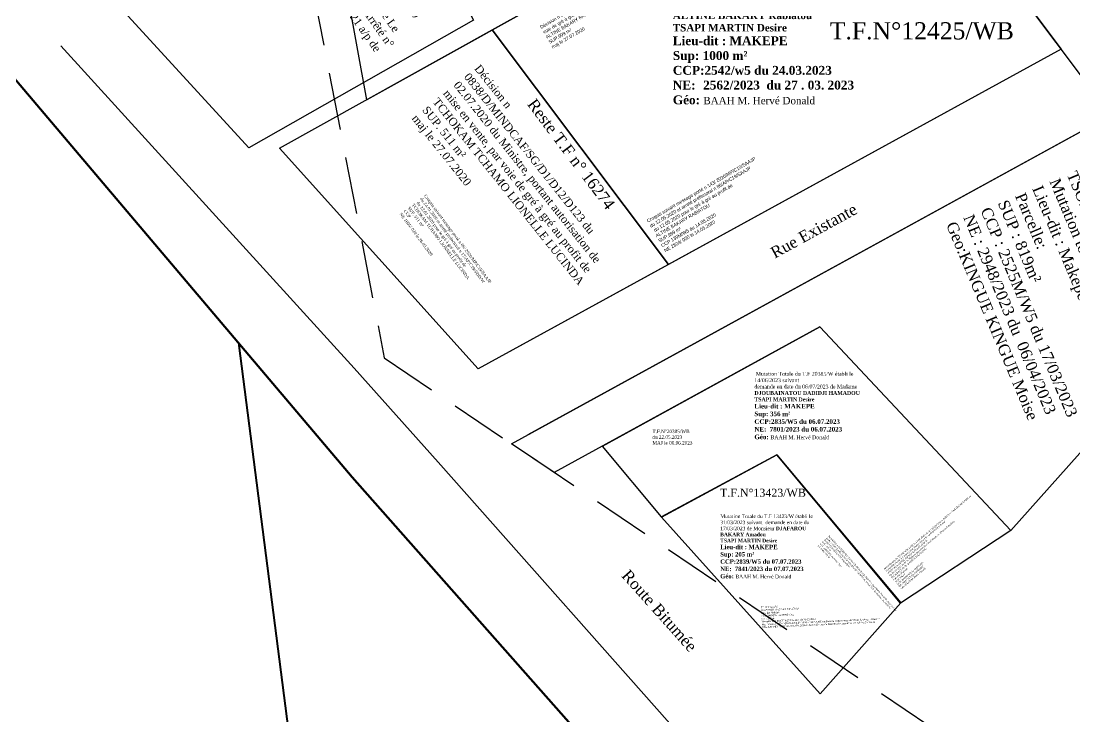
# Model space of a CAD drawing. Header units: millimetres. Extents: x 579832 to 917290, y 449831 to 1452191.
# Drawn here: x 583527.9 to 583620.1, y 451781.2 to 451842.1 of the extents above; entities that cross this region are included whole.
import ezdxf
from ezdxf.enums import TextEntityAlignment as Align

# ---------------------------------------------------------------- set-up
doc = ezdxf.new("R2010")
doc.units = ezdxf.units.MM
doc.header["$LTSCALE"] = 10
doc.linetypes.add('DASHED', pattern=[0.75, 0.5, -0.25])
for name, color, linetype in [('Cotation Linéaire', 255, 'Continuous'), ('end maj 26 02 2021', 7, 'Continuous'), ('MAJ AOUT 2021', 7, 'Continuous'), ('MAJ JUIN 2021', 7, 'Continuous'), ('Parcelle MAJ', 6, 'Continuous'), ('VOIRIES_7M5', 7, 'Continuous')]:
    doc.layers.add(name, color=color, linetype=linetype)
for name, color, linetype, lineweight in [('drains_fossés', 120, 'Continuous', 20), ('MAJ APRES LE 13.01.2023', 222, 'Continuous', 30), ('Roads_main1', 10, 'Continuous', 100)]:
    doc.layers.add(name, color=color, linetype=linetype, lineweight=lineweight)
doc.styles.add('Times 1.0', font='times.ttf', dxfattribs={"width": 0.99, "height": 1})
doc.styles.add('Times 1.5', font='times.ttf', dxfattribs={"width": 0.99, "height": 0.75})
doc.styles.add('Times 2.0', font='times.ttf', dxfattribs={"width": 0.99, "height": 1})

msp = doc.modelspace()

# ---------------------------------------------------------------- linework, layer by layer
at = {"color": 7}
msp.add_line((583623.19, 451833.871), (583572.178, 451805.905), dxfattribs=at)
msp.add_line((583623.19, 451833.871), (583572.178, 451805.905), dxfattribs=at)
at = {"color": 7, "flags": 128}
msp.add_lwpolyline([(583603.3, 451860.36), (583618.85, 451839.651), (583584.488, 451820.813), (583569.079, 451841.335)], close=True, dxfattribs=at)
msp.add_lwpolyline([(583603.3, 451860.36), (583618.85, 451839.651), (583584.488, 451820.813), (583569.079, 451841.335)], close=True, dxfattribs=at)
at = {"color": 2, "lineweight": 40, "flags": 128}
msp.add_lwpolyline([(583546.873, 451813.954), (583560.098, 451711.169), (583525.668, 451743.118), (583489.121, 451751.349), (583419.586, 451748.131)], dxfattribs=at)
msp.add_lwpolyline([(583546.873, 451813.954), (583560.098, 451711.169), (583525.668, 451743.118), (583489.121, 451751.349), (583419.586, 451748.131)], dxfattribs=at)
at = {"color": 7, "start_tangent": (-0.926082, 0.377321)}
msp.add_spline([(583557.662, 451862.83), (583505.306, 451833.892), (583395.949, 451826.223), (583268.746, 451825.461), (583255.025, 451823.474), (583225.686, 451797.962), (583176.329, 451769.139), (583135.526, 451733.725), (583020.516, 451647.212), (583013.357, 451642.644), (582927.155, 451581.291), (582848.142, 451564.533), (582742.547, 451535.929), (582737.225, 451534.154), (582651.598, 451456.738), (582638.85, 451458.498)], degree=3, dxfattribs=at)
msp.add_spline([(583557.662, 451862.83), (583505.306, 451833.892), (583395.949, 451826.223), (583268.746, 451825.461), (583255.025, 451823.474), (583225.686, 451797.962), (583176.329, 451769.139), (583135.526, 451733.725), (583020.516, 451647.212), (583013.357, 451642.644), (582927.155, 451581.291), (582848.142, 451564.533), (582742.547, 451535.929), (582737.225, 451534.154), (582651.598, 451456.738), (582638.85, 451458.498)], degree=3, dxfattribs=at)
at = {"layer": 'drains_fossés'}
msp.add_lwpolyline([(583609.42, 451752.635), (583564.338, 451803.521), (583557.004, 451811.75), (583531.336, 451839.959)], dxfattribs=at)
msp.add_lwpolyline([(583609.42, 451752.635), (583564.338, 451803.521), (583557.004, 451811.75), (583531.336, 451839.959)], dxfattribs=at)
at = {"layer": 'end maj 26 02 2021', "color": 150, "lineweight": -3, "flags": 128}
for points in [[(583603.3, 451860.36), (583618.85, 451839.651), (583584.488, 451820.813), (583569.079, 451841.335)], [(583603.3, 451860.36), (583618.85, 451839.651), (583584.488, 451820.813), (583569.079, 451841.335)], [(583603.3, 451860.36), (583618.85, 451839.651), (583584.488, 451820.813), (583569.079, 451841.335)], [(583603.3, 451860.36), (583618.85, 451839.651), (583584.488, 451820.813), (583569.079, 451841.335)], [(583569.079, 451841.335), (583584.488, 451820.813), (583567.838, 451811.685), (583550.47, 451830.989)], [(583569.079, 451841.335), (583584.488, 451820.813), (583567.838, 451811.685), (583550.47, 451830.989), (583550.47, 451830.989)], [(583569.079, 451841.335), (583584.488, 451820.813), (583567.838, 451811.685), (583550.47, 451830.989)], [(583569.079, 451841.335), (583584.488, 451820.813), (583567.838, 451811.685), (583550.47, 451830.989), (583550.47, 451830.989)], [(583569.079, 451841.335), (583584.488, 451820.813), (583567.838, 451811.685), (583550.47, 451830.989)], [(583569.079, 451841.335), (583584.488, 451820.813), (583567.838, 451811.685), (583550.47, 451830.989), (583550.47, 451830.989)], [(583569.079, 451841.335), (583584.488, 451820.813), (583567.838, 451811.685), (583550.47, 451830.989)], [(583569.079, 451841.335), (583584.488, 451820.813), (583567.838, 451811.685), (583550.47, 451830.989), (583550.47, 451830.989)]]:
    msp.add_lwpolyline(points, close=True, dxfattribs=at)
at = {"layer": 'end maj 26 02 2021', "color": 3, "lineweight": -3, "flags": 128}
msp.add_lwpolyline([(583603.3, 451860.36), (583618.85, 451839.651), (583584.488, 451820.813), (583569.079, 451841.335)], close=True, dxfattribs=at)
msp.add_lwpolyline([(583603.3, 451860.36), (583618.85, 451839.651), (583584.488, 451820.813), (583569.079, 451841.335)], close=True, dxfattribs=at)
msp.add_lwpolyline([(583603.3, 451860.36), (583618.85, 451839.651), (583584.488, 451820.813), (583569.079, 451841.335)], close=True, dxfattribs=at)
msp.add_lwpolyline([(583603.3, 451860.36), (583618.85, 451839.651), (583584.488, 451820.813), (583569.079, 451841.335)], close=True, dxfattribs=at)
at = {"layer": 'end maj 26 02 2021', "color": 3, "linetype": 'ByBlock', "lineweight": -3, "ltscale": 0.0014, "flags": 128}
msp.add_lwpolyline([(583593.972, 451804.166), (583604.811, 451791.205), (583597.753, 451783.255), (583583.885, 451798.712)], close=True, dxfattribs=at)
msp.add_lwpolyline([(583593.972, 451804.166), (583604.811, 451791.205), (583597.753, 451783.255), (583583.885, 451798.712)], close=True, dxfattribs=at)
at = {"layer": 'MAJ AOUT 2021', "color": 3, "flags": 128}
msp.add_lwpolyline([(583553.85, 451867.63), (583567.43, 451842.19), (583547.78, 451831.03), (583530.79, 451849.57), (583538.44, 451856.17)], close=True, dxfattribs=at)
msp.add_lwpolyline([(583553.85, 451867.63), (583567.43, 451842.19), (583547.78, 451831.03), (583530.79, 451849.57), (583538.44, 451856.17)], close=True, dxfattribs=at)
msp.add_lwpolyline([(583553.85, 451867.63), (583567.43, 451842.19), (583547.78, 451831.03), (583530.79, 451849.57), (583538.44, 451856.17)], close=True, dxfattribs=at)
msp.add_lwpolyline([(583553.85, 451867.63), (583567.43, 451842.19), (583547.78, 451831.03), (583530.79, 451849.57), (583538.44, 451856.17)], close=True, dxfattribs=at)
at = {"layer": 'MAJ APRES LE 13.01.2023', "color": 232, "lineweight": 30}
msp.add_line((583618.85, 451839.651), (583567.838, 451811.685), dxfattribs=at)
msp.add_line((583618.85, 451839.651), (583567.838, 451811.685), dxfattribs=at)
at = {"layer": 'MAJ APRES LE 13.01.2023', "flags": 128}
for points in [[(583628.491, 451866.471), (583644.755, 451844.812), (583627.777, 451836.971), (583623.19, 451833.871), (583608.929, 451852.863), (583617.445, 451859.098)], [(583628.491, 451866.471), (583644.755, 451844.812), (583627.777, 451836.971), (583623.19, 451833.871), (583608.929, 451852.863), (583617.445, 451859.098)], [(583623.19, 451833.871), (583634.004, 451819.475), (583614.451, 451797.523), (583597.726, 451815.349), (583574.495, 451802.614), (583570.766, 451805.131)], [(583623.19, 451833.871), (583634.004, 451819.475), (583614.451, 451797.523), (583597.726, 451815.349), (583574.495, 451802.614), (583570.766, 451805.131)]]:
    msp.add_lwpolyline(points, close=True, dxfattribs=at)
at = {"layer": 'MAJ APRES LE 13.01.2023', "color": 232, "lineweight": 30, "flags": 128}
for points in [[(583603.3, 451860.36), (583618.85, 451839.651), (583584.488, 451820.813), (583569.079, 451841.335)], [(583603.3, 451860.36), (583618.85, 451839.651), (583584.488, 451820.813), (583569.079, 451841.335)], [(583597.726, 451815.349), (583614.451, 451797.523), (583604.79, 451791.188), (583593.972, 451804.166), (583583.88, 451798.73), (583578.713, 451804.927)], [(583597.726, 451815.349), (583614.451, 451797.523), (583604.79, 451791.188), (583593.972, 451804.166), (583583.88, 451798.73), (583578.713, 451804.927)], [(583597.726, 451815.349), (583614.451, 451797.523), (583604.79, 451791.188), (583593.972, 451804.166), (583583.88, 451798.73), (583578.713, 451804.927)], [(583597.726, 451815.349), (583614.451, 451797.523), (583604.79, 451791.188), (583593.972, 451804.166), (583583.88, 451798.73), (583578.713, 451804.927)], [(583597.726, 451815.349), (583614.451, 451797.523), (583604.79, 451791.188), (583593.972, 451804.166), (583583.88, 451798.73), (583578.713, 451804.927)], [(583597.726, 451815.349), (583614.451, 451797.523), (583604.79, 451791.188), (583593.972, 451804.166), (583583.88, 451798.73), (583578.713, 451804.927)]]:
    msp.add_lwpolyline(points, close=True, dxfattribs=at)
msp.add_lwpolyline([(583593.972, 451804.166), (583604.811, 451791.205), (583597.753, 451783.255), (583583.885, 451798.712), (583593.972, 451804.166)], dxfattribs=at)
msp.add_lwpolyline([(583593.972, 451804.166), (583604.811, 451791.205), (583597.753, 451783.255), (583583.885, 451798.712), (583593.972, 451804.166)], dxfattribs=at)
at = {"layer": 'Parcelle MAJ', "color": 6, "lineweight": 30, "flags": 128}
msp.add_lwpolyline([(583590.468, 451878.066), (583600.506, 451858.807), (583558.092, 451835.226), (583553.995, 451857.788)], close=True, dxfattribs=at)
msp.add_lwpolyline([(583590.468, 451878.066), (583600.506, 451858.807), (583558.092, 451835.226), (583553.995, 451857.788)], close=True, dxfattribs=at)
at = {"layer": 'Roads_main1'}
msp.add_lwpolyline([(583472.749, 452053.434), (583472.666, 451998.968), (583472.352, 451979.202), (583473.064, 451953.258), (583474.419, 451940.878), (583477.173, 451928.444), (583479.802, 451917.79), (583485.646, 451900.993), (583495.689, 451880.142), (583507.04, 451861.028), (583527.132, 451837.269), (583556.803, 451802.199), (583582.005, 451773.702), (583612.618, 451739.693), (583657.657, 451687.602), (583659.601, 451685.404)], dxfattribs=at)
msp.add_lwpolyline([(583472.749, 452053.434), (583472.666, 451998.968), (583472.352, 451979.202), (583473.064, 451953.258), (583474.419, 451940.878), (583477.173, 451928.444), (583479.802, 451917.79), (583485.646, 451900.993), (583495.689, 451880.142), (583507.04, 451861.028), (583527.132, 451837.269), (583556.803, 451802.199), (583582.005, 451773.702), (583612.618, 451739.693), (583657.657, 451687.602), (583659.601, 451685.404)], dxfattribs=at)
at = {"layer": 'VOIRIES_7M5', "linetype": 'DASHED'}
msp.add_lwpolyline([(583550.542, 451859.637), (583559.622, 451812.653), (583621.693, 451770.758), (583594.615, 451698.712), (583544.166, 451750.906), (583338.332, 451759.157), (583101.702, 451540.775), (583085.422, 451558.417), (583011.174, 451486.721), (582756.204, 451468.788), (582727.161, 451494.239), (582746.108, 451525.271), (582927.033, 451569.879), (583260.624, 451811.145), (583480.622, 451812.519)], close=True, dxfattribs=at)
msp.add_lwpolyline([(583550.542, 451859.637), (583559.622, 451812.653), (583621.693, 451770.758), (583594.615, 451698.712), (583544.166, 451750.906), (583338.332, 451759.157), (583101.702, 451540.775), (583085.422, 451558.417), (583011.174, 451486.721), (582756.204, 451468.788), (582727.161, 451494.239), (582746.108, 451525.271), (582927.033, 451569.879), (583260.624, 451811.145), (583480.622, 451812.519)], close=True, dxfattribs=at)

# ---------------------------------------------------------------- texts
at = {"layer": 'Cotation Linéaire', "color": 7, "style": 'Times 2.0', "width": 0.99}
for s, rotation, p in [('Reste T.F n° 16274', 306.90115, (583576.384, 451830.774)), ('Reste T.F n° 16274', 306.90115, (583576.384, 451830.774)), ('Rue Existante', 28.73252, (583596.964, 451824.199)), ('Rue Existante', 28.73252, (583596.964, 451824.199)), ('Route Bitumée', 311.79485, (583584.076, 451790.852)), ('Route Bitumée', 311.79485, (583584.076, 451790.852))]:
    msp.add_text(s, height=1, rotation=rotation, dxfattribs=at).set_placement(p, align=Align.TOP_CENTER)
at = {"layer": 'end maj 26 02 2021', "color": 150, "lineweight": -3, "insert": (583568.019, 451838.383), "char_height": 0.7, "width": 21.0237, "attachment_point": 1, "rotation": 308.51708}
msp.add_mtext('{\\fTimes New Roman|b0|i0|c0|p18;\\C1;Décision n 0838/D/MINDCAF/SG/D1/D12/D123 du 02.07.2020 du Ministre, portant autorisation de mise en vente, par voie de gré à gré au profit de\\C256;\\PTCHOKAM TCHAMO LIONELLE LUCINDA\\PSUP. 511 m²\\Pmaj le 27.07.2020}', dxfattribs=at)
msp.add_mtext('{\\fTimes New Roman|b0|i0|c0|p18;\\C1;Décision n 0838/D/MINDCAF/SG/D1/D12/D123 du 02.07.2020 du Ministre, portant autorisation de mise en vente, par voie de gré à gré au profit de\\C256;\\PTCHOKAM TCHAMO LIONELLE LUCINDA\\PSUP. 511 m²\\Pmaj le 27.07.2020}', dxfattribs=at)
msp.add_mtext('{\\fTimes New Roman|b0|i0|c0|p18;\\C1;Décision n 0838/D/MINDCAF/SG/D1/D12/D123 du 02.07.2020 du Ministre, portant autorisation de mise en vente, par voie de gré à gré au profit de\\C256;\\PTCHOKAM TCHAMO LIONELLE LUCINDA\\PSUP. 511 m²\\Pmaj le 27.07.2020}', dxfattribs=at)
msp.add_mtext('{\\fTimes New Roman|b0|i0|c0|p18;\\C1;Décision n 0838/D/MINDCAF/SG/D1/D12/D123 du 02.07.2020 du Ministre, portant autorisation de mise en vente, par voie de gré à gré au profit de\\C256;\\PTCHOKAM TCHAMO LIONELLE LUCINDA\\PSUP. 511 m²\\Pmaj le 27.07.2020}', dxfattribs=at)
at = {"layer": 'end maj 26 02 2021', "color": 150, "linetype": 'ByBlock', "lineweight": -3, "ltscale": 0.0014, "attachment_point": 1, "style": 'Times 1.0'}
for s, insert, char_height, width, rotation in [('{\\C1;Croquis suivant message porté n 08/ 2020/MP/C19/SAAJP\\Pdu 24.01.2020 et arreté prefectoral n 17/AP/C19/SDD/W\\P du 22.01.2020 pour le gré à gré au profit de\\P\\C256;TCHOKAM TCHAMO LIONNELLE LUCINDA\\PSUP. 511 m²\\PCCP \\PNE 1605/ 020 le 26.03.2020}', (583563.303, 451826.977), 0.26744, 20.84617, 306.68292), ('{\\C1;Croquis suivant message porté n 08/ 2020/MP/C19/SAAJP\\Pdu 24.01.2020 et arreté prefectoral n 17/AP/C19/SDD/W\\P du 22.01.2020 pour le gré à gré au profit de\\P\\C256;TCHOKAM TCHAMO LIONNELLE LUCINDA\\PSUP. 511 m²\\PCCP \\PNE 1605/ 020 le 26.03.2020}', (583563.303, 451826.977), 0.26744, 20.84617, 306.68292), ('{\\C1;Croquis suivant message porté n 08/ 2020/MP/C19/SAAJP\\Pdu 24.01.2020 et arreté prefectoral n 17/AP/C19/SDD/W\\P du 22.01.2020 pour le gré à gré au profit de\\P\\C256;TCHOKAM TCHAMO LIONNELLE LUCINDA\\PSUP. 511 m²\\PCCP \\PNE 1605/ 020 le 26.03.2020}', (583563.303, 451826.977), 0.26744, 20.84617, 306.68292), ('{\\C1;Croquis suivant message porté n 08/ 2020/MP/C19/SAAJP\\Pdu 24.01.2020 et arreté prefectoral n 17/AP/C19/SDD/W\\P du 22.01.2020 pour le gré à gré au profit de\\P\\C256;TCHOKAM TCHAMO LIONNELLE LUCINDA\\PSUP. 511 m²\\PCCP \\PNE 1605/ 020 le 26.03.2020}', (583563.303, 451826.977), 0.26744, 20.84617, 306.68292), ("{\\fTimes New Roman|b0|i0|c186|p18;\\C7;Réquisition n 0876/MINDCAF/5/41/T600 du 23.12.2020 du conserv\\fTimes New Roman|b0|i0|c0|p18;ateur Wouri B consécutif a l'\\Parreté n 0995/A/MINDCAF/SG/D1/D12/D123/MFD du 10.12.2020 du ministre au profit de\\PDJAFAROU BAKARY AMADOU\\PSUP. 205 m²\\PCCP 249M/W5 du 09.02.2021\\PNE 0965/ 021 le 15.02.2021}", (583598.562, 451797.132), 0.15, 10.31162, 312.10326), ("{\\fTimes New Roman|b0|i0|c186|p18;\\C7;Réquisition n 0876/MINDCAF/5/41/T600 du 23.12.2020 du conserv\\fTimes New Roman|b0|i0|c0|p18;ateur Wouri B consécutif a l'\\Parreté n 0995/A/MINDCAF/SG/D1/D12/D123/MFD du 10.12.2020 du ministre au profit de\\PDJAFAROU BAKARY AMADOU\\PSUP. 205 m²\\PCCP 249M/W5 du 09.02.2021\\PNE 0965/ 021 le 15.02.2021}", (583598.562, 451797.132), 0.15, 10.31162, 312.10326)]:
    msp.add_mtext(s, dxfattribs=dict(at, insert=insert, char_height=char_height, width=width, rotation=rotation))
at = {"layer": 'MAJ AOUT 2021', "insert": (583548.407, 451863.268), "char_height": 0.7, "attachment_point": 1, "rotation": 305.37386}
msp.add_mtext_dynamic_manual_height_columns('{\\fTimes New Roman|b0|i0|c0|p18;\\C0;morcellement du T.F. 16274/W( ETAT DU CAMEROUN) établi 03/08/2021 suivant Réquisition n° 0174/MINDCAF/2/5/T530/F du 05/07/2021de Madame Le Conservateur Foncier du Wouri "B" consécutive à l\'Arrêté n° 0497/A/MINDCAF/SG/D1/D12/D122 du 07/05/2021 a/p de \\C256;YOUBI Lylyane Marcel\\PTF 16274//W\\PSup : 700 m²\\PC.C.P.: 893 M/W5 du 09.08.2021\\PNE : 5550/2021 le 10 08.2021}', width=26.80219, gutter_width=12.5, heights=[0], dxfattribs=at)
msp.add_mtext_dynamic_manual_height_columns('{\\fTimes New Roman|b0|i0|c0|p18;\\C0;morcellement du T.F. 16274/W( ETAT DU CAMEROUN) établi 03/08/2021 suivant Réquisition n° 0174/MINDCAF/2/5/T530/F du 05/07/2021de Madame Le Conservateur Foncier du Wouri "B" consécutive à l\'Arrêté n° 0497/A/MINDCAF/SG/D1/D12/D122 du 07/05/2021 a/p de \\C256;YOUBI Lylyane Marcel\\PTF 16274//W\\PSup : 700 m²\\PC.C.P.: 893 M/W5 du 09.08.2021\\PNE : 5550/2021 le 10 08.2021}', width=26.80219, gutter_width=12.5, heights=[0], dxfattribs=at)
msp.add_mtext_dynamic_manual_height_columns('{\\fTimes New Roman|b0|i0|c0|p18;\\C0;morcellement du T.F. 16274/W( ETAT DU CAMEROUN) établi 03/08/2021 suivant Réquisition n° 0174/MINDCAF/2/5/T530/F du 05/07/2021de Madame Le Conservateur Foncier du Wouri "B" consécutive à l\'Arrêté n° 0497/A/MINDCAF/SG/D1/D12/D122 du 07/05/2021 a/p de \\C256;YOUBI Lylyane Marcel\\PTF 16274//W\\PSup : 700 m²\\PC.C.P.: 893 M/W5 du 09.08.2021\\PNE : 5550/2021 le 10 08.2021}', width=26.80219, gutter_width=12.5, heights=[0], dxfattribs=at)
msp.add_mtext_dynamic_manual_height_columns('{\\fTimes New Roman|b0|i0|c0|p18;\\C0;morcellement du T.F. 16274/W( ETAT DU CAMEROUN) établi 03/08/2021 suivant Réquisition n° 0174/MINDCAF/2/5/T530/F du 05/07/2021de Madame Le Conservateur Foncier du Wouri "B" consécutive à l\'Arrêté n° 0497/A/MINDCAF/SG/D1/D12/D122 du 07/05/2021 a/p de \\C256;YOUBI Lylyane Marcel\\PTF 16274//W\\PSup : 700 m²\\PC.C.P.: 893 M/W5 du 09.08.2021\\PNE : 5550/2021 le 10 08.2021}', width=26.80219, gutter_width=12.5, heights=[0], dxfattribs=at)
at = {"layer": 'MAJ APRES LE 13.01.2023', "attachment_point": 1}
for s, insert, char_height, width, rotation in [("{\\fTimes New Roman|b0|i0|c0|p18;MBOGNING Viviane \\P\\C1;Morcellement du T.F N°16274W (ETAT DU CAMEROUN) établi le 13/06/2022 suivant réquisition n°0214/Y.7/MINDCAF/5/P530 du 27/05/2022 de M le Conservateur Foncier du Wouri B relatif à l'arreté n°0932/A/MINDCAF/SG/D1/D12 du 06/05/2022     \\P\\C256;Lieu-dit : Maképé  \\PSUP : 600m²\\PCCP : 1933M/W5 du  08/08/2022\\PNE : 9014/2023 du  22/ 07/2022\\P\\C1;Geo : BOYANTSANG Romeo}", (583627.209, 451861.27), 0.709373, 19.89794, 303.26969), ("{\\fTimes New Roman|b0|i0|c0|p18;MBOGNING Viviane \\P\\C1;Morcellement du T.F N°16274W (ETAT DU CAMEROUN) établi le 13/06/2022 suivant réquisition n°0214/Y.7/MINDCAF/5/P530 du 27/05/2022 de M le Conservateur Foncier du Wouri B relatif à l'arreté n°0932/A/MINDCAF/SG/D1/D12 du 06/05/2022     \\P\\C256;Lieu-dit : Maképé  \\PSUP : 600m²\\PCCP : 1933M/W5 du  08/08/2022\\PNE : 9014/2023 du  22/ 07/2022\\P\\C1;Geo : BOYANTSANG Romeo}", (583627.209, 451861.27), 0.709373, 19.89794, 303.26969), ('{\\fTimes New Roman|b0|i0|c0|p18;TSOPMO MBOUMA Ismailla\\P\\C1;Mutation totale du T.F N°15892/WB     \\P\\C256;Lieu-dit : Makepe \\PParcelle:\\PSUP : 819m²\\PCCP : 2525M/W5 du 17/03/2023\\PNE : 2948/2023 du  06/04/2023\\P\\C1;Geo:KINGUE KINGUE Moise}', (583620.218, 451829.099), 0.9803, 21.04344, 292.73895), ('{\\fTimes New Roman|b0|i0|c0|p18;TSOPMO MBOUMA Ismailla\\P\\C1;Mutation totale du T.F N°15892/WB     \\P\\C256;Lieu-dit : Makepe \\PParcelle:\\PSUP : 819m²\\PCCP : 2525M/W5 du 17/03/2023\\PNE : 2948/2023 du  06/04/2023\\P\\C1;Geo:KINGUE KINGUE Moise}', (583620.218, 451829.099), 0.9803, 21.04344, 292.73895)]:
    msp.add_mtext(s, dxfattribs=dict(at, insert=insert, char_height=char_height, width=width, rotation=rotation))
at = {"layer": 'MAJ APRES LE 13.01.2023', "color": 232, "lineweight": 30, "char_height": 0.3, "attachment_point": 1}
for s, insert, width, rotation in [('{\\C1;Décision n 0921/D/MINDCAF/SG/D1/D12/D123 du 14.07.2020 du Ministre, portant autorisation de mise en vente, par voie de gré à gré au profit de\\P\\W0.99;\\C256;ALTINE BAKARY RABIATOU\\PSUP.999 m²\\W1;\\Pmaj le 27.07.2020}', (583573.207, 451841.68), 21.0237, 30.2387), ('{\\C1;Décision n 0921/D/MINDCAF/SG/D1/D12/D123 du 14.07.2020 du Ministre, portant autorisation de mise en vente, par voie de gré à gré au profit de\\P\\W0.99;\\C256;ALTINE BAKARY RABIATOU\\PSUP.999 m²\\W1;\\Pmaj le 27.07.2020}', (583573.207, 451841.68), 21.0237, 30.2387), ('{\\W0.99;\\C2;Croquis suivant message porté n 143/ 2020/MP/C19/SAAJP\\Pdu 12.05.2020 et arreté prefectoral n 85/AP/C19/SAAJP\\P du 12.05.2020 pour le gré à gré au profit de\\PALTINE BAKARY RABIATOU\\PSUP.999 m²\\PCCP 139M/W5 du 14.05.2020\\PNE 2824/ 020 le 14.05.2020}', (583582.551, 451824.726), 10.83067, 30.24465), ('{\\W0.99;\\C2;Croquis suivant message porté n 143/ 2020/MP/C19/SAAJP\\Pdu 12.05.2020 et arreté prefectoral n 85/AP/C19/SAAJP\\P du 12.05.2020 pour le gré à gré au profit de\\PALTINE BAKARY RABIATOU\\PSUP.999 m²\\PCCP 139M/W5 du 14.05.2020\\PNE 2824/ 020 le 14.05.2020}', (583582.551, 451824.726), 10.83067, 30.24465)]:
    msp.add_mtext(s, dxfattribs=dict(at, insert=insert, width=width, rotation=rotation))
at = {"layer": 'MAJ APRES LE 13.01.2023', "color": 232, "lineweight": 30, "attachment_point": 1}
for s, insert, char_height, width, style in [('\\A1;{\\fTimes New Roman|b0|i0|c186|p18;\\C1;Mutation Totale\\Pdu T.F 12425/W établi le 24/03/2023 suivant \\Pdemande en date du 17/03/2023 de Madame \\fTimes New Roman|b1|i0|c0|p18;ALTINE BAKARY Rabiatou \\C232;\\P\\C7;TSAPI MARTIN Desire\\P\\H1.2x;Lieu-dit : MAKEPE\\PSup: 1000 m²\\PCCP:2542/w5 du 24.03.2023\\PNE:\\W2.248; \\W0.99;2562/2023  du 27 . 03. 2023\\P\\C1;Géo: \\A0;\\fTimes New Roman|b0|i0|c186|p18;\\H0.8335x;BAAH M. Hervé Donald \\P\\A1;\\fTimes New Roman|b1|i0|c0|p18;\\L\\C232;\\P\\fTimes New Roman|b0|i0|c186|p18;\\H1x;\\l\\P\\fTimes New Roman|b1|i0|c0|p18;\\L  \\P\\P }', (583584.869, 451846.162), 0.6461, 19.31731, 'Times 2.0'), ('\\A1;{\\fTimes New Roman|b0|i0|c186|p18;\\C1;Mutation Totale\\Pdu T.F 12425/W établi le 24/03/2023 suivant \\Pdemande en date du 17/03/2023 de Madame \\fTimes New Roman|b1|i0|c0|p18;ALTINE BAKARY Rabiatou \\C232;\\P\\C7;TSAPI MARTIN Desire\\P\\H1.2x;Lieu-dit : MAKEPE\\PSup: 1000 m²\\PCCP:2542/w5 du 24.03.2023\\PNE:\\W2.248; \\W0.99;2562/2023  du 27 . 03. 2023\\P\\C1;Géo: \\A0;\\fTimes New Roman|b0|i0|c186|p18;\\H0.8335x;BAAH M. Hervé Donald \\P\\A1;\\fTimes New Roman|b1|i0|c0|p18;\\L\\C232;\\P\\fTimes New Roman|b0|i0|c186|p18;\\H1x;\\l\\P\\fTimes New Roman|b1|i0|c0|p18;\\L  \\P\\P }', (583584.869, 451846.162), 0.6461, 19.31731, 'Times 2.0'), ('{\\C1;T.F.N°12425/WB}', (583598.605, 451842.013), 1.5, 8.10311, 'Times 1.5'), ('{\\C1;T.F.N°12425/WB}', (583598.605, 451842.013), 1.5, 8.10311, 'Times 1.5'), ('{\\C1;T.F.N°12425/WB}', (583598.605, 451842.013), 1.5, 8.10311, 'Times 1.5'), ('{\\C1;T.F.N°12425/WB}', (583598.605, 451842.013), 1.5, 8.10311, 'Times 1.5'), ('\\A1;{\\fTimes New Roman|b0|i0|c186|p18; Mutation Totale} {\\fTimes New Roman|b0|i0|c186|p18;du T.F 20385/W établi le 14/06/2023 suivant \\Pdemande en date du 06/07/2023 de Madame \\fTimes New Roman|b1|i0|c0|p18;DJOUBAINATOU DADIDJI HAMADOU\\PTSAPI MARTIN Desire\\P\\H1.2x;Lieu-dit : MAKEPE\\PSup: 356 m²\\PCCP:2835/W5 du 06.07.2023\\PNE:^I7801/2023 du 06.07.2023\\PGéo: \\A0;\\fTimes New Roman|b0|i0|c186|p18;\\H0.8335x;BAAH M. Hervé Donald \\P\\A1;\\fTimes New Roman|b1|i0|c0|p18;\\L\\P\\fTimes New Roman|b0|i0|c186|p18;\\H1x;\\l\\P\\fTimes New Roman|b1|i0|c0|p18;\\L  \\P\\P }', (583592.007, 451811.417), 0.335971, 10.045, 'Times 2.0'), ('\\A1;{\\fTimes New Roman|b0|i0|c186|p18; Mutation Totale} {\\fTimes New Roman|b0|i0|c186|p18;du T.F 20385/W établi le 14/06/2023 suivant \\Pdemande en date du 06/07/2023 de Madame \\fTimes New Roman|b1|i0|c0|p18;DJOUBAINATOU DADIDJI HAMADOU\\PTSAPI MARTIN Desire\\P\\H1.2x;Lieu-dit : MAKEPE\\PSup: 356 m²\\PCCP:2835/W5 du 06.07.2023\\PNE:^I7801/2023 du 06.07.2023\\PGéo: \\A0;\\fTimes New Roman|b0|i0|c186|p18;\\H0.8335x;BAAH M. Hervé Donald \\P\\A1;\\fTimes New Roman|b1|i0|c0|p18;\\L\\P\\fTimes New Roman|b0|i0|c186|p18;\\H1x;\\l\\P\\fTimes New Roman|b1|i0|c0|p18;\\L  \\P\\P }', (583592.007, 451811.417), 0.335971, 10.045, 'Times 2.0'), ('\\A1;{\\fTimes New Roman|b0|i0|c186|p18;Mutation Totale} {\\fTimes New Roman|b0|i0|c186|p18;du T.F 13423/W établi le 31/03/2023 suivant } {\\fTimes New Roman|b0|i0|c186|p18;demande en date du 17/03/2023 de Monsieur \\fTimes New Roman|b1|i0|c0|p18;DJAFAROU BAKARY Amadou\\fTimes New Roman|b0|i0|c186|p18; \\fTimes New Roman|b1|i0|c0|p18;\\PTSAPI MARTIN Desire\\P\\H1.2x;Lieu-dit : MAKEPE\\PSup: 205 m²\\PCCP:2839/W5 du 07.07.2023\\PNE:^I7841/2023 du 07.07.2023\\PGéo: \\A0;\\fTimes New Roman|b0|i0|c186|p18;\\H0.8335x;BAAH M. Hervé Donald \\P\\A1;\\fTimes New Roman|b1|i0|c0|p18;\\L\\P\\fTimes New Roman|b0|i0|c186|p18;\\l\\P\\fTimes New Roman|b1|i0|c0|p18;\\L  \\P\\P }', (583589.019, 451798.944), 0.319173, 9.54275, 'Times 2.0'), ('\\A1;{\\fTimes New Roman|b0|i0|c186|p18;Mutation Totale} {\\fTimes New Roman|b0|i0|c186|p18;du T.F 13423/W établi le 31/03/2023 suivant } {\\fTimes New Roman|b0|i0|c186|p18;demande en date du 17/03/2023 de Monsieur \\fTimes New Roman|b1|i0|c0|p18;DJAFAROU BAKARY Amadou\\fTimes New Roman|b0|i0|c186|p18; \\fTimes New Roman|b1|i0|c0|p18;\\PTSAPI MARTIN Desire\\P\\H1.2x;Lieu-dit : MAKEPE\\PSup: 205 m²\\PCCP:2839/W5 du 07.07.2023\\PNE:^I7841/2023 du 07.07.2023\\PGéo: \\A0;\\fTimes New Roman|b0|i0|c186|p18;\\H0.8335x;BAAH M. Hervé Donald \\P\\A1;\\fTimes New Roman|b1|i0|c0|p18;\\L\\P\\fTimes New Roman|b0|i0|c186|p18;\\l\\P\\fTimes New Roman|b1|i0|c0|p18;\\L  \\P\\P }', (583589.019, 451798.944), 0.319173, 9.54275, 'Times 2.0')]:
    msp.add_mtext(s, dxfattribs=dict(at, insert=insert, char_height=char_height, width=width, style=style))
at = {"layer": 'MAJ APRES LE 13.01.2023', "insert": (583603.302, 451794.212), "char_height": 0.268867, "width": 10.40795, "attachment_point": 1, "rotation": 40.21974, "style": 'Times 1.5'}
msp.add_mtext("\\A1;{\\fTimes New Roman|b0|i0|c186|p18;\\H0.5579x;\\C2;Morcellement du TF 16274/W établi le 12-04-2023 suivant Réquisition N 000171/Y.7/MINDCAF/5/P530 du 11-04-2023 de M. le Conservateur foncier Wouri B consécutive à L'Arreté N°000743/A/MINDCAF/SG/D1/D12/D123/EFM \\Pdu 04-10-2021 de M. le Ministre des Domaines du Cadastre et Affaires Foncières\\P\\W1;DJOUBAINATOU DADIDJI HAMADOU\\PLieu-dit: Makèpè\\PSUP: 356m²\\PCCP: 2608M/W5 du 19/04/2023\\PNE: 5085/2023 du 19/04/2023\\PGéo: \\W0.99;BAAH M. Hervé Donald\\fTimes New Roman|b0|i0|c0|p18;\\W1;\\P\\fTimes New Roman|b1|i0|c0|p18;\\H3.301x;\\C7;     \\H1.112x;\\W0.99;\\L\\C256; \\P\\l             }", dxfattribs=at)
msp.add_mtext("\\A1;{\\fTimes New Roman|b0|i0|c186|p18;\\H0.5579x;\\C2;Morcellement du TF 16274/W établi le 12-04-2023 suivant Réquisition N 000171/Y.7/MINDCAF/5/P530 du 11-04-2023 de M. le Conservateur foncier Wouri B consécutive à L'Arreté N°000743/A/MINDCAF/SG/D1/D12/D123/EFM \\Pdu 04-10-2021 de M. le Ministre des Domaines du Cadastre et Affaires Foncières\\P\\W1;DJOUBAINATOU DADIDJI HAMADOU\\PLieu-dit: Makèpè\\PSUP: 356m²\\PCCP: 2608M/W5 du 19/04/2023\\PNE: 5085/2023 du 19/04/2023\\PGéo: \\W0.99;BAAH M. Hervé Donald\\fTimes New Roman|b0|i0|c0|p18;\\W1;\\P\\fTimes New Roman|b1|i0|c0|p18;\\H3.301x;\\C7;     \\H1.112x;\\W0.99;\\L\\C256; \\P\\l             }", dxfattribs=at)
at = {"layer": 'MAJ APRES LE 13.01.2023', "color": 232, "lineweight": 30, "insert": (583592.581, 451790.888), "char_height": 0.15, "width": 11.94776, "attachment_point": 1, "rotation": 2.7746, "style": 'Times 2.0'}
msp.add_mtext('{\\fTimes New Roman|b0|i0|c186|p18;\\C7;TF N° 13423/W\\PDJAFAROU BAKARY AMADOU\\PLieu-dit: Makèpè   \\PCCP: 349M/W5 du 09/02/2021\\PSup : 205 m²\\PMorcellement du T.F 16274/W établi le 23/12/2020\\PRequisition n° 0876/MINDCAF/2/41/T600 du 23/12/2020 de Mme le Conservateur du Wouri A suivant Arreté n° 0995/A/MINDCAF/SG/D1/D12/D123/MFD du 10/12/2020 du Ministre du Cadastre et des Affaire Foncières }', dxfattribs=at)
msp.add_mtext('{\\fTimes New Roman|b0|i0|c186|p18;\\C7;TF N° 13423/W\\PDJAFAROU BAKARY AMADOU\\PLieu-dit: Makèpè   \\PCCP: 349M/W5 du 09/02/2021\\PSup : 205 m²\\PMorcellement du T.F 16274/W établi le 23/12/2020\\PRequisition n° 0876/MINDCAF/2/41/T600 du 23/12/2020 de Mme le Conservateur du Wouri A suivant Arreté n° 0995/A/MINDCAF/SG/D1/D12/D123/MFD du 10/12/2020 du Ministre du Cadastre et des Affaire Foncières }', dxfattribs=at)
at = {"layer": 'MAJ JUIN 2021', "color": 7, "linetype": 'ByBlock', "lineweight": -3, "ltscale": 0.0014, "width": 39.81249, "attachment_point": 1, "style": 'Times 1.5'}
for s, insert, char_height in [('{\\fTimes New Roman|b0|i0|c186|p18;\\C1;T.F.N°\\fTimes New Roman|b0|i0|c0|p18;20385\\fTimes New Roman|b0|i0|c186|p18;/WB\\fTimes New Roman|b0|i0|c0|p18;\\Pdu 22.05.2023\\PMAJ le 06.06.2023}', (583583.086, 451806.358), 0.3), ('{\\fTimes New Roman|b0|i0|c186|p18;\\C1;T.F.N°\\fTimes New Roman|b0|i0|c0|p18;20385\\fTimes New Roman|b0|i0|c186|p18;/WB\\fTimes New Roman|b0|i0|c0|p18;\\Pdu 22.05.2023\\PMAJ le 06.06.2023}', (583583.086, 451806.358), 0.3), ('{\\fTimes New Roman|b0|i0|c186|p18;\\C1;T.F.N°13423/WB}', (583589.001, 451801.192), 0.7), ('{\\fTimes New Roman|b0|i0|c186|p18;\\C1;T.F.N°13423/WB}', (583589.001, 451801.192), 0.7)]:
    msp.add_mtext(s, dxfattribs=dict(at, insert=insert, char_height=char_height))

doc.saveas('drawing.dxf')
